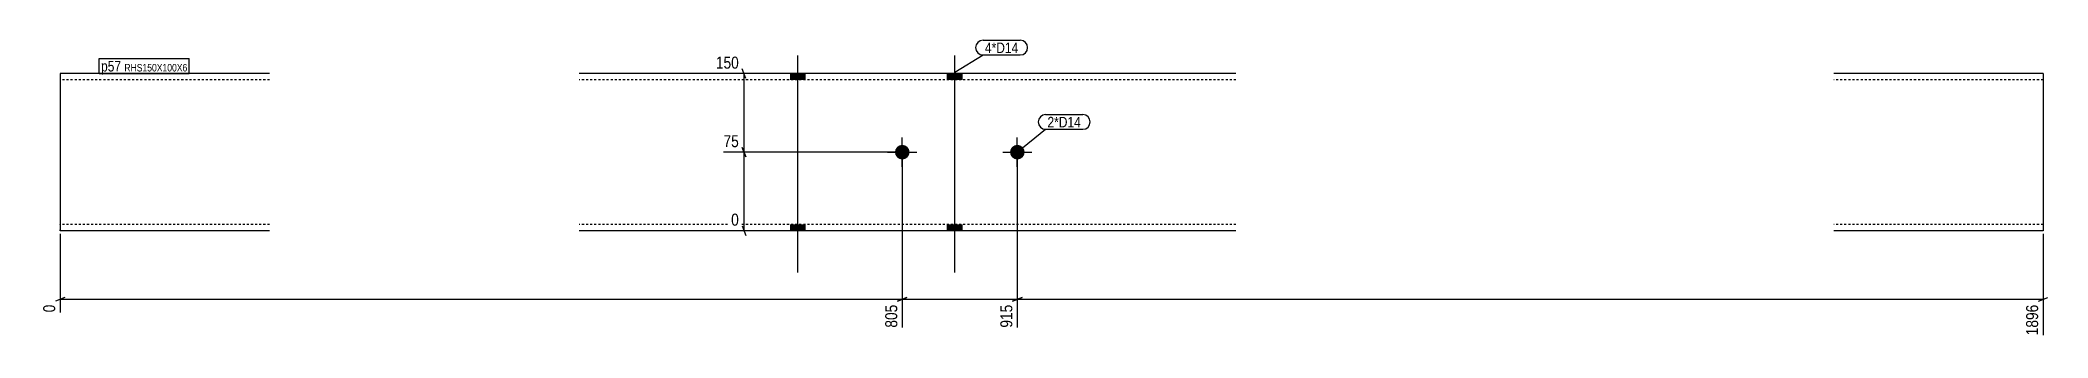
# Model space of a CAD drawing. Header units: millimetres. Extents: x 7 to 9940, y 7 to 291.
# Drawn here: x 8021 to 9940, y 7 to 291 of the extents above.
import ezdxf

# ---------------------------------------------------------------- set-up
doc = ezdxf.new("R2010")
doc.units = ezdxf.units.MM
doc.linetypes.add('DXK_LINE_DOT2', pattern=[3.9198, 1.9599, -1.9599])
for name, color, linetype in [('MÅLSÆTNING', 7, 'Continuous'), ('STÅL', 7, 'Continuous'), ('TEKST', 7, 'Continuous')]:
    doc.layers.add(name, color=color, linetype=linetype)
doc.styles.add('Arial Narrow', font='ARIALN.TTF', dxfattribs={"height": 0.2})

msp = doc.modelspace()

# ---------------------------------------------------------------- hatches: boundary and pattern name
at = {"layer": 'STÅL', "linetype": 'Continuous'}
for points in [[(8752.1, 258.9), (8738.1, 258.9), (8738.1, 252.9), (8752.1, 252.9)], [(8752.1, 258.9), (8738.1, 258.9), (8738.1, 252.9), (8752.1, 252.9)], [(8902.1, 258.9), (8888.1, 258.9), (8888.1, 252.9), (8902.1, 252.9)], [(8902.1, 258.9), (8888.1, 258.9), (8888.1, 252.9), (8902.1, 252.9)], [(8845.1, 190.9, -1), (8845.1, 176.9, -1)], [(8955.1, 190.9, -1), (8955.1, 176.9, -1)], [(8752.1, 114.9), (8738.1, 114.9), (8738.1, 108.9), (8752.1, 108.9)], [(8752.1, 114.9), (8738.1, 114.9), (8738.1, 108.9), (8752.1, 108.9)], [(8902.1, 114.9), (8888.1, 114.9), (8888.1, 108.9), (8902.1, 108.9)], [(8902.1, 114.9), (8888.1, 114.9), (8888.1, 108.9), (8902.1, 108.9)]]:
    msp.add_hatch(color=3, dxfattribs=at).paths.add_polyline_path(points)

# ---------------------------------------------------------------- linework, layer by layer
at = {"layer": 'MÅLSÆTNING', "color": 7, "linetype": 'Continuous'}
for p, q in [((8832.1, 258.9), (8666.9, 258.9)), ((8695.7, 254.4), (8692.1, 263.4)), ((8693.9, 183.9), (8693.9, 258.9)), ((8842.1, 183.9), (8674.2, 183.9)), ((8842.1, 183.9), (8674.2, 183.9)), ((8692.1, 188.4), (8695.7, 179.4)), ((8695.7, 179.4), (8692.1, 188.4)), ((8693.9, 108.9), (8693.9, 183.9)), ((8845.1, 180.9), (8845.1, 16.3)), ((8845.1, 180.9), (8845.1, 16.3)), ((8955.1, 180.9), (8955.1, 16.3)), ((8955.1, 180.9), (8955.1, 16.3)), ((8040.1, 105.9), (8040.1, 30.9)), ((8832.1, 108.9), (8681.5, 108.9)), ((8692.1, 113.4), (8695.7, 104.4)), ((9935.8, 105.9), (9935.8, 9)), ((8044.6, 45.2), (8035.6, 41.6)), ((8040.1, 43.4), (8845.1, 43.4)), ((8849.6, 45.2), (8840.6, 41.6)), ((8840.6, 41.6), (8849.6, 45.2)), ((8845.1, 43.4), (8955.1, 43.4)), ((8959.6, 45.2), (8950.6, 41.6)), ((8950.6, 41.6), (8959.6, 45.2)), ((8955.1, 43.4), (9935.8, 43.4)), ((9931.3, 41.6), (9940.3, 45.2))]:
    msp.add_line(p, q, dxfattribs=at)
at = {"layer": 'STÅL', "color": 3, "linetype": 'Continuous'}
for p, q in [((8745.1, 276.4), (8745.1, 68.9)), ((8745.1, 276.4), (8745.1, 68.9)), ((8895.1, 276.4), (8895.1, 68.9)), ((8895.1, 276.4), (8895.1, 68.9)), ((8738.1, 258.9), (8738.1, 252.9)), ((8738.1, 258.9), (8738.1, 252.9)), ((8752.1, 258.9), (8752.1, 252.9)), ((8752.1, 258.9), (8752.1, 252.9)), ((8888.1, 258.9), (8888.1, 252.9)), ((8888.1, 258.9), (8888.1, 252.9)), ((8902.1, 258.9), (8902.1, 252.9)), ((8902.1, 258.9), (8902.1, 252.9)), ((8845.1, 169.9), (8845.1, 197.9)), ((8955.1, 169.9), (8955.1, 197.9)), ((8831.1, 183.9), (8859.1, 183.9)), ((8941.1, 183.9), (8969.1, 183.9)), ((8738.1, 114.9), (8738.1, 108.9)), ((8738.1, 114.9), (8738.1, 108.9)), ((8752.1, 114.9), (8752.1, 108.9)), ((8752.1, 114.9), (8752.1, 108.9)), ((8888.1, 114.9), (8888.1, 108.9)), ((8888.1, 114.9), (8888.1, 108.9)), ((8902.1, 114.9), (8902.1, 108.9)), ((8902.1, 114.9), (8902.1, 108.9))]:
    msp.add_line(p, q, dxfattribs=at)
at = {"layer": 'STÅL', "color": 2, "linetype": 'Continuous'}
for p, q in [((8240.1, 258.9), (8040.1, 258.9)), ((8040.1, 258.9), (8040.1, 109.8)), ((9164.1, 258.9), (8536.1, 258.9)), ((9935.8, 258.9), (9735.8, 258.9)), ((9935.8, 258.9), (9935.8, 108.9)), ((8040.1, 108.9), (8040.1, 109.8)), ((8240.1, 108.9), (8040.1, 108.9)), ((9164.1, 108.9), (8536.1, 108.9)), ((9935.8, 108.9), (9735.8, 108.9))]:
    msp.add_line(p, q, dxfattribs=at)
at = {"layer": 'STÅL', "color": 7, "linetype": 'DXK_LINE_DOT2'}
for p, q in [((8240.1, 252.9), (8040.1, 252.9)), ((9164.1, 252.9), (8536.1, 252.9)), ((9935.8, 252.9), (9735.8, 252.9)), ((8040.1, 114.9), (8040.1, 115.3)), ((9935.8, 114.9), (9935.8, 115.3)), ((8240.1, 114.9), (8040.1, 114.9)), ((9164.1, 114.9), (8536.1, 114.9)), ((9935.8, 114.9), (9735.8, 114.9))]:
    msp.add_line(p, q, dxfattribs=at)

# ---------------------------------------------------------------- wipeouts: each hides what was drawn before it
at = {"color": 0}
for points in [[(8956.1, 278.6), (8956.1, 289.1), (8924.1, 289.1), (8924.1, 278.6)], [(9015.9, 207.6), (9015.9, 218.1), (8983.9, 218.1), (8983.9, 207.6)]]:
    msp.add_wipeout(points, dxfattribs=at).dxf.layer = 'TEKST'

# ---------------------------------------------------------------- next in the draw order: wipeouts: each hides what was drawn before it
at = {"color": 0, "linetype": 'Continuous'}
for points in [[(8691.2, 261.3), (8691.2, 278.1), (8664.5, 278.1), (8664.5, 261.3)], [(8691.2, 186.3), (8691.2, 203.1), (8671.8, 203.1), (8671.8, 186.3)], [(8691.2, 111.3), (8691.2, 128.1), (8679.1, 128.1), (8679.1, 111.3)], [(8037.7, 40.6), (8020.9, 40.6), (8020.9, 28.5), (8037.7, 28.5)], [(8842.7, 40.6), (8825.9, 40.6), (8825.9, 13.9), (8842.7, 13.9)], [(8952.7, 40.6), (8935.9, 40.6), (8935.9, 13.9), (8952.7, 13.9)], [(9933.4, 40.6), (9916.6, 40.6), (9916.6, 6.6), (9933.4, 6.6)]]:
    msp.add_wipeout(points, dxfattribs=at).dxf.layer = 'MÅLSÆTNING'
at = {"color": 0}
for points in [[(8956.1, 278.6), (8956.1, 289.1), (8924.1, 289.1), (8924.1, 278.6)], [(8098.3, 261), (8098.3, 271.5), (8079.1, 271.5), (8079.1, 261)], [(9015.9, 207.6), (9015.9, 218.1), (8983.9, 218.1), (8983.9, 207.6)]]:
    msp.add_wipeout(points, dxfattribs=at).dxf.layer = 'TEKST'

# ---------------------------------------------------------------- next in the draw order: linework, layer by layer
at = {"layer": 'TEKST', "color": 7, "linetype": 'Continuous'}
for p, q in [((8922.3, 290.9), (8957.9, 290.9)), ((8895.2, 260.2), (8922.3, 276.8)), ((8922.3, 276.8), (8957.9, 276.8)), ((8982.1, 219.9), (9017.7, 219.9)), ((8955.1, 183.9), (8982.1, 205.8)), ((8982.1, 205.8), (9017.7, 205.8))]:
    msp.add_line(p, q, dxfattribs=at)
for centre, start, end in [((8922.3, 283.8), 90, 270), ((8957.9, 283.8), 270, 90), ((8982.1, 212.8), 90, 270), ((9017.7, 212.8), 270, 90)]:
    msp.add_arc(centre, 7.05, start, end, dxfattribs=at)

# ---------------------------------------------------------------- next in the draw order: texts
at = {"layer": 'MÅLSÆTNING', "color": 3, "linetype": 'Continuous', "style": 'Arial Narrow'}
for s, height, p in [('150', 11.45, (8666.9, 263.7)), ('75', 11.45, (8674.2, 188.7)), ('0', 11.5, (8681.5, 113.7))]:
    msp.add_text(s, height=height, dxfattribs=at).set_placement(p)
for s, height, p in [('0', 11.5, (8035.3, 30.9)), ('805', 11.45, (8840.3, 16.3)), ('915', 11.45, (8950.3, 16.3)), ('1896', 11.45, (9931, 9))]:
    msp.add_text(s, height=height, rotation=90.0002, dxfattribs=at).set_placement(p)
at = {"layer": 'TEKST', "color": 3, "style": 'Arial Narrow'}
for s, p in [('4*D14', (8924.1, 278.6)), ('2*D14', (8983.9, 207.6))]:
    msp.add_text(s, height=10.02, dxfattribs=at).set_placement(p)

# ---------------------------------------------------------------- next in the draw order: wipeouts: each hides what was drawn before it
at = {"color": 0}
msp.add_wipeout([(8098.3, 261), (8098.3, 271.5), (8079.1, 271.5), (8079.1, 261)], dxfattribs=at).dxf.layer = 'TEKST'

# ---------------------------------------------------------------- next in the draw order: linework, layer by layer
at = {"layer": 'TEKST', "color": 7, "linetype": 'Continuous'}
msp.add_line((8077.3, 259.2), (8077.3, 273.3), dxfattribs=at)

# ---------------------------------------------------------------- next in the draw order: wipeouts: each hides what was drawn before it
at = {"color": 0}
msp.add_wipeout([(8161.7, 261), (8161.7, 268.5), (8101.4, 268.5), (8101.4, 261)], dxfattribs=at).dxf.layer = 'TEKST'

# ---------------------------------------------------------------- next in the draw order: wipeouts: each hides what was drawn before it
msp.add_wipeout([(8161.7, 261), (8161.7, 268.5), (8101.4, 268.5), (8101.4, 261)], dxfattribs=at).dxf.layer = 'TEKST'

# ---------------------------------------------------------------- next in the draw order: linework, layer by layer
at = {"layer": 'TEKST', "color": 7, "linetype": 'Continuous'}
for p, q in [((8077.3, 273.3), (8163.5, 273.3)), ((8163.5, 259.2), (8163.5, 273.3)), ((8077.3, 259.2), (8163.5, 259.2))]:
    msp.add_line(p, q, dxfattribs=at)

# ---------------------------------------------------------------- next in the draw order: texts
at = {"layer": 'TEKST', "color": 3, "style": 'Arial Narrow'}
for s, height, p in [('p57', 10.02, (8079.1, 261)), ('RHS150X100X6', 7.158, (8101.4, 261))]:
    msp.add_text(s, height=height, dxfattribs=at).set_placement(p)

doc.saveas('drawing.dxf')
